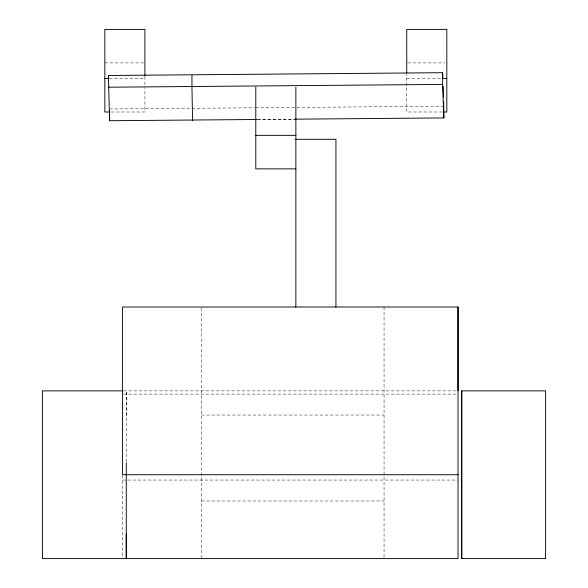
<?xml version="1.0" encoding="UTF-8"?>
<svg xmlns="http://www.w3.org/2000/svg" width="588" height="588" viewBox="0 0 588 588"><rect width="100%" height="100%" fill="white"/><g stroke="black" fill="none" stroke-linecap="round" stroke-linejoin="round"><path stroke-width="0.44" stroke-dasharray="2.94 2.21" d="M126.273 415.437L126.273 390.873L126.273 462.05M109.611 108.993L254.692 107.78M255.611 107.773L442.926 106.207M257.448 119.482L295.095 119.173M104.84 62.909L143.994 62.909M407.653 62.909L444.991 62.909M109.39 78.491L144.905 78.491M406.742 78.491L441.353 78.491M111.213 111.999L144.905 111.999L144.905 88.369M442.264 111.999L406.742 111.999L406.742 73.823M257.61 119.776L294.948 119.776M123.487 390.873L457.104 390.873M123.487 394.1L458.023 394.1M201.486 415.032L384.052 415.032M122.569 480.051L458.023 480.051M201.486 500.983L384.052 500.983M384.052 307.01L384.052 557.689M201.486 307.928L201.486 557.689M144.905 76.55L144.905 87.546M122.569 475.479L122.569 558.6"/><path stroke-width="0.88" d="M126.273 534.036L126.273 558.6L126.273 462.91M458.023 390.873L458.023 307.01L122.569 307.01L122.569 474.736L458.023 474.736M461.727 558.6L461.727 390.873L545.59 390.873L545.59 558.6L461.727 558.6L461.727 390.873M256.53 119.496L109.611 120.724L108.39 75.492L442.624 72.692L442.793 77.219M108.39 87.215L442.624 84.415L443.844 117.923L295.095 119.173M104.84 78.491L108.479 78.491M442.264 78.491L446.814 78.491M109.39 111.999L104.84 111.999L104.84 29.4L144.905 29.4L144.905 75.764M443.168 111.999L446.814 111.999L446.814 29.4L406.742 29.4L406.742 73.037M255.787 135.35L295.86 135.35M295.86 139.29L335.932 139.29L335.932 307.01M295.86 168.859L255.787 168.859L255.787 87.171M122.627 390.873L42.41 390.873L42.41 558.6L458.023 558.6L458.023 307.01M443.117 86.274L443.514 97.138M443.683 101.665L443.844 117.923M108.39 75.492L108.457 77.3M191.96 87.215L192.577 120.724M442.624 72.692L442.624 84.415M295.86 87.171L295.86 307.01M191.96 75.492L191.96 86.311M109.611 110.801L109.611 120.724"/></g></svg>
